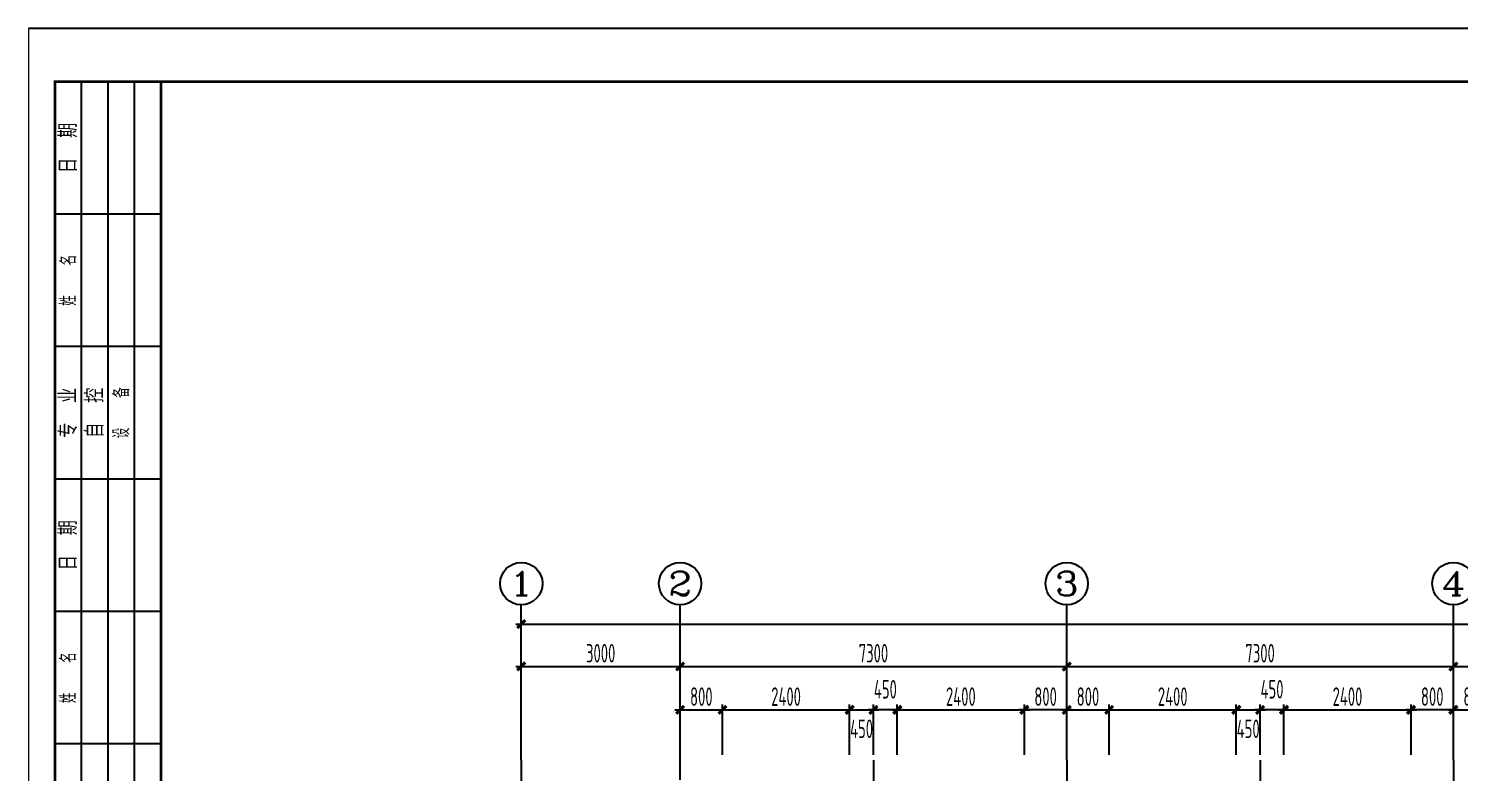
# Model space of a CAD drawing. Extents: x -472319 to -112444, y -516749 to -5704.
# Drawn here: x -311995 to -284981, y -168079 to -154043 of the extents above; entities that cross this region are included whole.
import ezdxf
from ezdxf.enums import TextEntityAlignment as Align

# ---------------------------------------------------------------- set-up
doc = ezdxf.new("R2010")
doc.units = 0
doc.header["$LTSCALE"] = 100
doc.header["$MEASUREMENT"] = 0
doc.linetypes.add('CENTER', pattern=[2, 1.25, -0.25, 0.25, -0.25])
doc.linetypes.add('DOTE', pattern=[2.42, 2, -0.2, 0.02, -0.2])
for name, color, linetype in [('1301', 24, 'Continuous'), ('AXIS', 3, 'Continuous'), ('AXIS_TEXT', 7, 'Continuous'), ('DOTE', 1, 'CENTER'), ('FRAME', 3, 'Continuous'), ('填充', 8, 'Continuous')]:
    doc.layers.add(name, color=color, linetype=linetype)
doc.styles.add('_TCH_AXIS', font='COMPLEX', dxfattribs={"bigfont": 'GBCBIG'})
doc.styles.add('COMPLEX', font='COMPLEX')
doc.styles.add('dxfs', font='txt.shx', dxfattribs={"width": 0.7, "bigfont": 'dxfs.shx'})
doc.styles.add('HZ', font='tssdeng.shx', dxfattribs={"width": 0.6, "height": 350, "bigfont": 'a.shx'})
doc.dimstyles.new('DIMN', dxfattribs={"dimtxt": 350, "dimasz": 150, "dimexe": 100, "dimexo": 100, "dimgap": 75, "dimtad": 1, "dimdec": 0, "dimzin": 0, "dimdsep": 46, "dimtxsty": 'HZ', "dimblk": 'ARCHTICK', "dimcen": 0.09, "dimdle": 100, "dimclrd": 3, "dimclre": 3, "dimclrt": 7, "dimazin": 2, "dimtfac": 1, "dimtdec": 0, "dimtmove": 2, "dimatfit": 3, "dimldrblk": 'ARCHTICK', "dimfxl": 1, "dimtolj": 1, "dimtzin": 0, "dimarcsym": 0})

# ---------------------------------------------------------------- blocks, each defined once
blk = doc.blocks.new('_ArchTick')
at = {"color": 0, "linetype": 'ByBlock', "const_width": 0.4}
blk.add_lwpolyline([(-0.5, -0.5), (0.5, 0.5)], dxfattribs=at)
blk = doc.blocks.new('*D978')
at = {"layer": 'AXIS', "color": 3, "lineweight": -2, "transparency": 16777216}
for p, q in [((-302794, -166081), (-299594, -166081)), ((-302694, -167747), (-302694, -165981)), ((-299694, -167747), (-299694, -165981))]:
    blk.add_line(p, q, dxfattribs=at)
at = {"layer": 'Defpoints', "color": 0, "transparency": 16777216}
for p in [(-299694, -166081), (-302694, -167847), (-299694, -167847)]:
    blk.add_point(p, dxfattribs=at)
at = {"layer": 'AXIS', "color": 3, "lineweight": -2, "transparency": 16777216, "xscale": 150, "yscale": 150, "zscale": 150, "rotation": 180}
blk.add_blockref('_ArchTick', (-302694, -166081), dxfattribs=at)
at = {"layer": 'AXIS', "color": 3, "lineweight": -2, "transparency": 16777216, "xscale": 150, "yscale": 150, "zscale": 150}
blk.add_blockref('_ArchTick', (-299694, -166081), dxfattribs=at)
at = {"layer": 'AXIS', "color": 7, "transparency": 16777216, "insert": (-301194, -165831), "char_height": 350, "attachment_point": 5, "style": 'HZ'}
blk.add_mtext('\\A1;3000', dxfattribs=at)
blk = doc.blocks.new('*D979')
at = {"layer": 'AXIS', "color": 3, "lineweight": -2, "transparency": 16777216}
for p, q in [((-299794, -166081), (-292294, -166081)), ((-299694, -167747), (-299694, -165981)), ((-292394, -167747), (-292394, -165981))]:
    blk.add_line(p, q, dxfattribs=at)
at = {"layer": 'Defpoints', "color": 0, "transparency": 16777216}
for p in [(-292394, -166081), (-299694, -167847), (-292394, -167847)]:
    blk.add_point(p, dxfattribs=at)
at = {"layer": 'AXIS', "color": 3, "lineweight": -2, "transparency": 16777216, "xscale": 150, "yscale": 150, "zscale": 150, "rotation": 180}
blk.add_blockref('_ArchTick', (-299694, -166081), dxfattribs=at)
at = {"layer": 'AXIS', "color": 3, "lineweight": -2, "transparency": 16777216, "xscale": 150, "yscale": 150, "zscale": 150}
blk.add_blockref('_ArchTick', (-292394, -166081), dxfattribs=at)
at = {"layer": 'AXIS', "color": 7, "transparency": 16777216, "insert": (-296044, -165831), "char_height": 350, "attachment_point": 5, "style": 'HZ'}
blk.add_mtext('\\A1;7300', dxfattribs=at)
blk = doc.blocks.new('*D980')
at = {"layer": 'AXIS', "color": 3, "lineweight": -2, "transparency": 16777216}
for p, q in [((-292494, -166081), (-284994, -166081)), ((-292394, -167747), (-292394, -165981)), ((-285094, -167747), (-285094, -165981))]:
    blk.add_line(p, q, dxfattribs=at)
at = {"layer": 'Defpoints', "color": 0, "transparency": 16777216}
for p in [(-285094, -166081), (-292394, -167847), (-285094, -167847)]:
    blk.add_point(p, dxfattribs=at)
at = {"layer": 'AXIS', "color": 3, "lineweight": -2, "transparency": 16777216, "xscale": 150, "yscale": 150, "zscale": 150, "rotation": 180}
blk.add_blockref('_ArchTick', (-292394, -166081), dxfattribs=at)
at = {"layer": 'AXIS', "color": 3, "lineweight": -2, "transparency": 16777216, "xscale": 150, "yscale": 150, "zscale": 150}
blk.add_blockref('_ArchTick', (-285094, -166081), dxfattribs=at)
at = {"layer": 'AXIS', "color": 7, "transparency": 16777216, "insert": (-288744, -165831), "char_height": 350, "attachment_point": 5, "style": 'HZ'}
blk.add_mtext('\\A1;7300', dxfattribs=at)
blk = doc.blocks.new('*D981')
at = {"layer": 'AXIS', "color": 3, "lineweight": -2, "transparency": 16777216}
for p, q in [((-285194, -166081), (-277694, -166081)), ((-285094, -167747), (-285094, -165981)), ((-277794, -167747), (-277794, -165981))]:
    blk.add_line(p, q, dxfattribs=at)
at = {"layer": 'Defpoints', "color": 0, "transparency": 16777216}
for p in [(-277794, -166081), (-285094, -167847), (-277794, -167847)]:
    blk.add_point(p, dxfattribs=at)
at = {"layer": 'AXIS', "color": 3, "lineweight": -2, "transparency": 16777216, "xscale": 150, "yscale": 150, "zscale": 150, "rotation": 180}
blk.add_blockref('_ArchTick', (-285094, -166081), dxfattribs=at)
at = {"layer": 'AXIS', "color": 3, "lineweight": -2, "transparency": 16777216, "xscale": 150, "yscale": 150, "zscale": 150}
blk.add_blockref('_ArchTick', (-277794, -166081), dxfattribs=at)
at = {"layer": 'AXIS', "color": 7, "transparency": 16777216, "insert": (-281444, -165831), "char_height": 350, "attachment_point": 5, "style": 'HZ'}
blk.add_mtext('\\A1;7300', dxfattribs=at)
blk = doc.blocks.new('*D988')
at = {"layer": 'AXIS', "color": 3, "lineweight": -2, "transparency": 16777216}
for p, q in [((-302794, -165281), (-242794, -165281)), ((-302694, -167747), (-302694, -165181)), ((-242894, -167747), (-242894, -165181))]:
    blk.add_line(p, q, dxfattribs=at)
at = {"layer": 'Defpoints', "color": 0, "transparency": 16777216}
for p in [(-242894, -165281), (-302694, -167847), (-242894, -167847)]:
    blk.add_point(p, dxfattribs=at)
at = {"layer": 'AXIS', "color": 3, "lineweight": -2, "transparency": 16777216, "xscale": 150, "yscale": 150, "zscale": 150, "rotation": 180}
blk.add_blockref('_ArchTick', (-302694, -165281), dxfattribs=at)
at = {"layer": 'AXIS', "color": 3, "lineweight": -2, "transparency": 16777216, "xscale": 150, "yscale": 150, "zscale": 150}
blk.add_blockref('_ArchTick', (-242894, -165281), dxfattribs=at)
at = {"layer": 'AXIS', "color": 7, "transparency": 16777216, "insert": (-272794, -165031), "char_height": 350, "attachment_point": 5, "style": 'HZ'}
blk.add_mtext('\\A1;59800', dxfattribs=at)
blk = doc.blocks.new('_AXISO')
blk.add_circle((0, 0), 0.5)
at = {"layer": 'AXIS_TEXT', "style": 'COMPLEX', "width": 1.041667}
blk.add_attdef('A', text='', height=0.56, dxfattribs=at).set_placement((-0.25, -0.28), (0.25, -0.28), align=Align.FIT)
blk = doc.blocks.new('A$C20674F94')
at = {"layer": 'FRAME', "lineweight": 18}
blk.add_line((0, 59400), (0, 0), dxfattribs=at)
at = {"layer": 'FRAME'}
for p, q in [((84100, 59400), (0, 59400)), ((2500, 58400), (2500, 1000)), ((83100, 58400), (2500, 58400))]:
    blk.add_line(p, q, dxfattribs=at)
at = {"layer": 'FRAME', "const_width": 50}
for points in [[(2500, 58400), (500, 58400), (500, 35900), (2500, 35900)], [(2500, 58400), (83100, 58400), (83100, 1000), (2500, 1000), (2500, 58400)]]:
    blk.add_lwpolyline(points, dxfattribs=at)
at = {"layer": 'FRAME'}
for points in [[(1000, 35900), (1000, 58400)], [(1500, 35900), (1500, 58400)], [(2000, 35900), (2000, 58400)], [(2500, 55900), (500, 55900)], [(2500, 53400), (500, 53400)], [(2500, 50900), (500, 50900)], [(2500, 48400), (500, 48400)], [(2500, 45900), (500, 45900)]]:
    blk.add_lwpolyline(points, dxfattribs=at)
at = {"layer": 'FRAME', "char_height": 300, "attachment_point": 5, "rotation": 90, "style": 'dxfs'}
for s, insert, width in [('{\\f宋体|b0|i0|c134|p2;日\\Ftxt.shx,dxfs.shx|c134;  \\f宋体|b0|i0|c134|p2;期}', (750, 57150), 1132.5), ('姓   名', (750, 54650), 1185), ('{\\f宋体|b0|i0|c134|p2;专\\Ftxt.shx,dxfs.shx|c134;  \\f宋体|b0|i0|c134|p2;业}', (750, 52150), 1203.38), ('{\\f宋体|b0|i0|c134|p2;自\\Ftxt.shx,dxfs.shx|c134;  \\f宋体|b0|i0|c134|p2;控}', (1250, 52150), 1148.25), ('设   备', (1750, 52150), 1227), ('{\\f宋体|b0|i0|c134|p2;日\\Ftxt.shx,dxfs.shx|c134;  \\f宋体|b0|i0|c134|p2;期}', (750, 49650), 1132.5), ('姓   名', (750, 47150), 1185)]:
    blk.add_mtext(s, dxfattribs=dict(at, insert=insert, width=width))
blk = doc.blocks.new('*D923')
at = {"layer": '1301', "color": 3, "lineweight": -2, "transparency": 16777216}
for p, q in [((-285194, -166898), (-284194, -166898)), ((-285094, -167747), (-285094, -166798)), ((-284294, -167747), (-284294, -166798))]:
    blk.add_line(p, q, dxfattribs=at)
at = {"layer": 'Defpoints', "color": 0, "transparency": 16777216}
for p in [(-284294, -166898), (-285094, -167847), (-284294, -167847)]:
    blk.add_point(p, dxfattribs=at)
at = {"layer": '1301', "color": 3, "lineweight": -2, "transparency": 16777216, "xscale": 150, "yscale": 150, "zscale": 150, "rotation": 180}
blk.add_blockref('_ArchTick', (-285094, -166898), dxfattribs=at)
at = {"layer": '1301', "color": 3, "lineweight": -2, "transparency": 16777216, "xscale": 150, "yscale": 150, "zscale": 150}
blk.add_blockref('_ArchTick', (-284294, -166898), dxfattribs=at)
at = {"layer": '1301', "color": 7, "transparency": 16777216, "insert": (-284694, -166648), "char_height": 350, "attachment_point": 5, "style": 'HZ'}
blk.add_mtext('\\A1;800', dxfattribs=at)
blk = doc.blocks.new('*D925')
at = {"layer": '1301', "color": 3, "lineweight": -2, "transparency": 16777216}
for p, q in [((-284994, -166899), (-285994, -166899)), ((-285894, -167747), (-285894, -166799)), ((-285094, -167747), (-285094, -166799))]:
    blk.add_line(p, q, dxfattribs=at)
at = {"layer": 'Defpoints', "color": 0, "transparency": 16777216}
for p in [(-285894, -166899), (-285894, -167847), (-285094, -167847)]:
    blk.add_point(p, dxfattribs=at)
at = {"layer": '1301', "color": 3, "lineweight": -2, "transparency": 16777216, "xscale": 150, "yscale": 150, "zscale": 150, "rotation": 180}
blk.add_blockref('_ArchTick', (-285894, -166899), dxfattribs=at)
at = {"layer": '1301', "color": 3, "lineweight": -2, "transparency": 16777216, "xscale": 150, "yscale": 150, "zscale": 150}
blk.add_blockref('_ArchTick', (-285094, -166899), dxfattribs=at)
at = {"layer": '1301', "color": 7, "transparency": 16777216, "insert": (-285494, -166649), "char_height": 350, "attachment_point": 5, "style": 'HZ'}
blk.add_mtext('\\A1;800', dxfattribs=at)
blk = doc.blocks.new('*D926')
at = {"layer": '1301', "color": 3, "lineweight": -2, "transparency": 16777216}
for p, q in [((-288194, -166899), (-288844, -166899)), ((-288744, -167747), (-288744, -166799)), ((-288294, -167747), (-288294, -166799))]:
    blk.add_line(p, q, dxfattribs=at)
at = {"layer": 'Defpoints', "color": 0, "transparency": 16777216}
for p in [(-288744, -166899), (-288744, -167847), (-288294, -167847)]:
    blk.add_point(p, dxfattribs=at)
at = {"layer": '1301', "color": 3, "lineweight": -2, "transparency": 16777216, "xscale": 150, "yscale": 150, "zscale": 150, "rotation": 180}
blk.add_blockref('_ArchTick', (-288744, -166899), dxfattribs=at)
at = {"layer": '1301', "color": 3, "lineweight": -2, "transparency": 16777216, "xscale": 150, "yscale": 150, "zscale": 150}
blk.add_blockref('_ArchTick', (-288294, -166899), dxfattribs=at)
at = {"layer": '1301', "color": 7, "transparency": 16777216, "insert": (-288519, -166511), "char_height": 350, "attachment_point": 5, "style": 'HZ'}
blk.add_mtext('\\A1;450', dxfattribs=at)
blk = doc.blocks.new('*D927')
at = {"layer": '1301', "color": 3, "lineweight": -2, "transparency": 16777216}
for p, q in [((-291694, -166899), (-289094, -166899)), ((-291594, -167747), (-291594, -166799)), ((-289194, -167747), (-289194, -166799))]:
    blk.add_line(p, q, dxfattribs=at)
at = {"layer": 'Defpoints', "color": 0, "transparency": 16777216}
for p in [(-289194, -166899), (-291594, -167847), (-289194, -167847)]:
    blk.add_point(p, dxfattribs=at)
at = {"layer": '1301', "color": 3, "lineweight": -2, "transparency": 16777216, "xscale": 150, "yscale": 150, "zscale": 150, "rotation": 180}
blk.add_blockref('_ArchTick', (-291594, -166899), dxfattribs=at)
at = {"layer": '1301', "color": 3, "lineweight": -2, "transparency": 16777216, "xscale": 150, "yscale": 150, "zscale": 150}
blk.add_blockref('_ArchTick', (-289194, -166899), dxfattribs=at)
at = {"layer": '1301', "color": 7, "transparency": 16777216, "insert": (-290394, -166649), "char_height": 350, "attachment_point": 5, "style": 'HZ'}
blk.add_mtext('\\A1;2400', dxfattribs=at)
blk = doc.blocks.new('*D928')
at = {"layer": '1301', "color": 3, "lineweight": -2, "transparency": 16777216}
for p, q in [((-292494, -166899), (-291494, -166899)), ((-292394, -167747), (-292394, -166799)), ((-291594, -167747), (-291594, -166799))]:
    blk.add_line(p, q, dxfattribs=at)
at = {"layer": 'Defpoints', "color": 0, "transparency": 16777216}
for p in [(-291594, -166899), (-292394, -167847), (-291594, -167847)]:
    blk.add_point(p, dxfattribs=at)
at = {"layer": '1301', "color": 3, "lineweight": -2, "transparency": 16777216, "xscale": 150, "yscale": 150, "zscale": 150, "rotation": 180}
blk.add_blockref('_ArchTick', (-292394, -166899), dxfattribs=at)
at = {"layer": '1301', "color": 3, "lineweight": -2, "transparency": 16777216, "xscale": 150, "yscale": 150, "zscale": 150}
blk.add_blockref('_ArchTick', (-291594, -166899), dxfattribs=at)
at = {"layer": '1301', "color": 7, "transparency": 16777216, "insert": (-291994, -166649), "char_height": 350, "attachment_point": 5, "style": 'HZ'}
blk.add_mtext('\\A1;800', dxfattribs=at)
blk = doc.blocks.new('*D929')
at = {"layer": '1301', "color": 3, "lineweight": -2, "transparency": 16777216}
for p, q in [((-289294, -166899), (-288644, -166899)), ((-289194, -167747), (-289194, -166799)), ((-288744, -167747), (-288744, -166799))]:
    blk.add_line(p, q, dxfattribs=at)
at = {"layer": 'Defpoints', "color": 0, "transparency": 16777216}
for p in [(-288744, -166899), (-289194, -167847), (-288744, -167847)]:
    blk.add_point(p, dxfattribs=at)
at = {"layer": '1301', "color": 3, "lineweight": -2, "transparency": 16777216, "xscale": 150, "yscale": 150, "zscale": 150, "rotation": 180}
blk.add_blockref('_ArchTick', (-289194, -166899), dxfattribs=at)
at = {"layer": '1301', "color": 3, "lineweight": -2, "transparency": 16777216, "xscale": 150, "yscale": 150, "zscale": 150}
blk.add_blockref('_ArchTick', (-288744, -166899), dxfattribs=at)
at = {"layer": '1301', "color": 7, "transparency": 16777216, "insert": (-288969, -167257), "char_height": 350, "attachment_point": 5, "style": 'HZ'}
blk.add_mtext('\\A1;450', dxfattribs=at)
blk = doc.blocks.new('*D930')
at = {"layer": '1301', "color": 3, "lineweight": -2, "transparency": 16777216}
for p, q in [((-292294, -166899), (-293294, -166899)), ((-293194, -167747), (-293194, -166799)), ((-292394, -167747), (-292394, -166799))]:
    blk.add_line(p, q, dxfattribs=at)
at = {"layer": 'Defpoints', "color": 0, "transparency": 16777216}
for p in [(-293194, -166899), (-293194, -167847), (-292394, -167847)]:
    blk.add_point(p, dxfattribs=at)
at = {"layer": '1301', "color": 3, "lineweight": -2, "transparency": 16777216, "xscale": 150, "yscale": 150, "zscale": 150, "rotation": 180}
blk.add_blockref('_ArchTick', (-293194, -166899), dxfattribs=at)
at = {"layer": '1301', "color": 3, "lineweight": -2, "transparency": 16777216, "xscale": 150, "yscale": 150, "zscale": 150}
blk.add_blockref('_ArchTick', (-292394, -166899), dxfattribs=at)
at = {"layer": '1301', "color": 7, "transparency": 16777216, "insert": (-292794, -166649), "char_height": 350, "attachment_point": 5, "style": 'HZ'}
blk.add_mtext('\\A1;800', dxfattribs=at)
blk = doc.blocks.new('*D931')
at = {"layer": '1301', "color": 3, "lineweight": -2, "transparency": 16777216}
for p, q in [((-295494, -166899), (-296144, -166899)), ((-296044, -167747), (-296044, -166799)), ((-295594, -167747), (-295594, -166799))]:
    blk.add_line(p, q, dxfattribs=at)
at = {"layer": 'Defpoints', "color": 0, "transparency": 16777216}
for p in [(-296044, -166899), (-296044, -167847), (-295594, -167847)]:
    blk.add_point(p, dxfattribs=at)
at = {"layer": '1301', "color": 3, "lineweight": -2, "transparency": 16777216, "xscale": 150, "yscale": 150, "zscale": 150, "rotation": 180}
blk.add_blockref('_ArchTick', (-296044, -166899), dxfattribs=at)
at = {"layer": '1301', "color": 3, "lineweight": -2, "transparency": 16777216, "xscale": 150, "yscale": 150, "zscale": 150}
blk.add_blockref('_ArchTick', (-295594, -166899), dxfattribs=at)
at = {"layer": '1301', "color": 7, "transparency": 16777216, "insert": (-295819, -166511), "char_height": 350, "attachment_point": 5, "style": 'HZ'}
blk.add_mtext('\\A1;450', dxfattribs=at)
blk = doc.blocks.new('*D932')
at = {"layer": '1301', "color": 3, "lineweight": -2, "transparency": 16777216}
for p, q in [((-298994, -166899), (-296394, -166899)), ((-298894, -167747), (-298894, -166799)), ((-296494, -167747), (-296494, -166799))]:
    blk.add_line(p, q, dxfattribs=at)
at = {"layer": 'Defpoints', "color": 0, "transparency": 16777216}
for p in [(-296494, -166899), (-298894, -167847), (-296494, -167847)]:
    blk.add_point(p, dxfattribs=at)
at = {"layer": '1301', "color": 3, "lineweight": -2, "transparency": 16777216, "xscale": 150, "yscale": 150, "zscale": 150, "rotation": 180}
blk.add_blockref('_ArchTick', (-298894, -166899), dxfattribs=at)
at = {"layer": '1301', "color": 3, "lineweight": -2, "transparency": 16777216, "xscale": 150, "yscale": 150, "zscale": 150}
blk.add_blockref('_ArchTick', (-296494, -166899), dxfattribs=at)
at = {"layer": '1301', "color": 7, "transparency": 16777216, "insert": (-297694, -166649), "char_height": 350, "attachment_point": 5, "style": 'HZ'}
blk.add_mtext('\\A1;2400', dxfattribs=at)
blk = doc.blocks.new('*D933')
at = {"layer": '1301', "color": 3, "lineweight": -2, "transparency": 16777216}
for p, q in [((-299794, -166899), (-298794, -166899)), ((-299694, -167747), (-299694, -166799)), ((-298894, -167747), (-298894, -166799))]:
    blk.add_line(p, q, dxfattribs=at)
at = {"layer": 'Defpoints', "color": 0, "transparency": 16777216}
for p in [(-298894, -166899), (-299694, -167847), (-298894, -167847)]:
    blk.add_point(p, dxfattribs=at)
at = {"layer": '1301', "color": 3, "lineweight": -2, "transparency": 16777216, "xscale": 150, "yscale": 150, "zscale": 150, "rotation": 180}
blk.add_blockref('_ArchTick', (-299694, -166899), dxfattribs=at)
at = {"layer": '1301', "color": 3, "lineweight": -2, "transparency": 16777216, "xscale": 150, "yscale": 150, "zscale": 150}
blk.add_blockref('_ArchTick', (-298894, -166899), dxfattribs=at)
at = {"layer": '1301', "color": 7, "transparency": 16777216, "insert": (-299294, -166649), "char_height": 350, "attachment_point": 5, "style": 'HZ'}
blk.add_mtext('\\A1;800', dxfattribs=at)
blk = doc.blocks.new('*D934')
at = {"layer": '1301', "color": 3, "lineweight": -2, "transparency": 16777216}
for p, q in [((-296594, -166899), (-295944, -166899)), ((-296494, -167747), (-296494, -166799)), ((-296044, -167747), (-296044, -166799))]:
    blk.add_line(p, q, dxfattribs=at)
at = {"layer": 'Defpoints', "color": 0, "transparency": 16777216}
for p in [(-296044, -166899), (-296494, -167847), (-296044, -167847)]:
    blk.add_point(p, dxfattribs=at)
at = {"layer": '1301', "color": 3, "lineweight": -2, "transparency": 16777216, "xscale": 150, "yscale": 150, "zscale": 150, "rotation": 180}
blk.add_blockref('_ArchTick', (-296494, -166899), dxfattribs=at)
at = {"layer": '1301', "color": 3, "lineweight": -2, "transparency": 16777216, "xscale": 150, "yscale": 150, "zscale": 150}
blk.add_blockref('_ArchTick', (-296044, -166899), dxfattribs=at)
at = {"layer": '1301', "color": 7, "transparency": 16777216, "insert": (-296269, -167257), "char_height": 350, "attachment_point": 5, "style": 'HZ'}
blk.add_mtext('\\A1;450', dxfattribs=at)
blk = doc.blocks.new('*D1260')
at = {"layer": '1301', "color": 3, "lineweight": -2, "transparency": 16777216}
for p, q in [((-295694, -166899), (-293094, -166899)), ((-295594, -167747), (-295594, -166799)), ((-293194, -167747), (-293194, -166799))]:
    blk.add_line(p, q, dxfattribs=at)
at = {"layer": 'Defpoints', "color": 0, "transparency": 16777216}
for p in [(-293194, -166899), (-295594, -167847), (-293194, -167847)]:
    blk.add_point(p, dxfattribs=at)
at = {"layer": '1301', "color": 3, "lineweight": -2, "transparency": 16777216, "xscale": 150, "yscale": 150, "zscale": 150, "rotation": 180}
blk.add_blockref('_ArchTick', (-295594, -166899), dxfattribs=at)
at = {"layer": '1301', "color": 3, "lineweight": -2, "transparency": 16777216, "xscale": 150, "yscale": 150, "zscale": 150}
blk.add_blockref('_ArchTick', (-293194, -166899), dxfattribs=at)
at = {"layer": '1301', "color": 7, "transparency": 16777216, "insert": (-294394, -166649), "char_height": 350, "attachment_point": 5, "style": 'HZ'}
blk.add_mtext('\\A1;2400', dxfattribs=at)
blk = doc.blocks.new('*D1261')
at = {"layer": '1301', "color": 3, "lineweight": -2, "transparency": 16777216}
for p, q in [((-288394, -166899), (-285794, -166899)), ((-288294, -167747), (-288294, -166799)), ((-285894, -167747), (-285894, -166799))]:
    blk.add_line(p, q, dxfattribs=at)
at = {"layer": 'Defpoints', "color": 0, "transparency": 16777216}
for p in [(-285894, -166899), (-288294, -167847), (-285894, -167847)]:
    blk.add_point(p, dxfattribs=at)
at = {"layer": '1301', "color": 3, "lineweight": -2, "transparency": 16777216, "xscale": 150, "yscale": 150, "zscale": 150, "rotation": 180}
blk.add_blockref('_ArchTick', (-288294, -166899), dxfattribs=at)
at = {"layer": '1301', "color": 3, "lineweight": -2, "transparency": 16777216, "xscale": 150, "yscale": 150, "zscale": 150}
blk.add_blockref('_ArchTick', (-285894, -166899), dxfattribs=at)
at = {"layer": '1301', "color": 7, "transparency": 16777216, "insert": (-287094, -166649), "char_height": 350, "attachment_point": 5, "style": 'HZ'}
blk.add_mtext('\\A1;2400', dxfattribs=at)

msp = doc.modelspace()

# ---------------------------------------------------------------- linework, layer by layer
at = {"layer": 'AXIS'}
for p, q in [((-302693.829, -167847.242), (-302693.829, -164916.447)), ((-299693.829, -167847.242), (-299693.829, -164916.447)), ((-292393.829, -167847.242), (-292393.829, -164916.447)), ((-285093.829, -167847.242), (-285093.829, -164916.447))]:
    msp.add_line(p, q, dxfattribs=at)
at = {"layer": 'DOTE', "linetype": 'DOTE', "ltscale": 10}
for p, q in [((-302693.829, -167847.242), (-302693.829, -189997.282)), ((-299693.829, -189997.282), (-299693.829, -167847.242)), ((-296043.829, -167847.242), (-296043.829, -189997.282)), ((-292393.829, -167847.242), (-292393.829, -189997.282)), ((-288743.829, -167847.242), (-288743.829, -189997.282)), ((-285093.829, -167847.242), (-285093.829, -189997.282))]:
    msp.add_line(p, q, dxfattribs=at)

# ---------------------------------------------------------------- block references
at = {"layer": 'AXIS'}
ref = msp.add_blockref('_AXISO', (-302693.829, -164516.447), dxfattribs=dict(at, xscale=800, yscale=800, zscale=800))
ref.add_attrib('A', '1', dxfattribs={"layer": 'AXIS_TEXT', "height": 452.548, "style": '_TCH_AXIS', "width": 2.333333}).set_placement((-302920.103, -164742.721), (-302467.554, -164742.721), align=Align.FIT)
ref = msp.add_blockref('_AXISO', (-299693.829, -164516.447), dxfattribs=dict(at, xscale=800, yscale=800, zscale=800))
ref.add_attrib('A', '2', dxfattribs={"layer": 'AXIS_TEXT', "height": 452.548, "style": '_TCH_AXIS', "width": 1.5}).set_placement((-299920.103, -164742.721), (-299467.554, -164742.721), align=Align.FIT)
ref = msp.add_blockref('_AXISO', (-292393.829, -164516.447), dxfattribs=dict(at, xscale=800, yscale=800, zscale=800))
ref.add_attrib('A', '3', dxfattribs={"layer": 'AXIS_TEXT', "height": 452.548, "style": '_TCH_AXIS', "width": 1.5}).set_placement((-292620.103, -164742.721), (-292167.554, -164742.721), align=Align.FIT)
ref = msp.add_blockref('_AXISO', (-285093.829, -164516.447), dxfattribs=dict(at, xscale=800, yscale=800, zscale=800))
ref.add_attrib('A', '4', dxfattribs={"layer": 'AXIS_TEXT', "height": 452.548, "style": '_TCH_AXIS', "width": 1.3125}).set_placement((-285320.103, -164742.721), (-284867.554, -164742.721), align=Align.FIT)
at = {"layer": '填充'}
msp.add_blockref('A$C20674F94', (-311995, -213442.5), dxfattribs=at)

# ---------------------------------------------------------------- dimensions: what is measured, and where the dimension line sits
at = {"layer": '1301', "color": 7}
for base, p1, p2, picture, middle in [((-296043.829, -166898.5), (-295593.829, -167847.242), (-296043.829, -167847.242), '*D931', (-295818.829, -166511)), ((-288743.829, -166898.5), (-288293.829, -167847.242), (-288743.829, -167847.242), '*D926', (-288518.829, -166511)), ((-293193.829, -166898.5), (-292393.829, -167847.242), (-293193.829, -167847.242), '*D930', (-292793.829, -166648.5)), ((-285893.829, -166898.5), (-285093.829, -167847.242), (-285893.829, -167847.242), '*D925', (-285493.829, -166648.5))]:
    dim = msp.add_linear_dim(base=base, p1=p1, p2=p2, dimstyle='DIMN', override={"dimfxl": 100}, dxfattribs=at)
    dim.commit()
    dim.dimension.update_dxf_attribs({"geometry": picture, "text_midpoint": middle})
for base, p1, p2, picture, middle in [((-298893.829, -166898.5), (-299693.829, -167847.242), (-298893.829, -167847.242), '*D933', (-299293.829, -166648.5)), ((-296493.829, -166898.5), (-298893.829, -167847.242), (-296493.829, -167847.242), '*D932', (-297693.829, -166648.5)), ((-293193.829, -166898.5), (-295593.829, -167847.242), (-293193.829, -167847.242), '*D1260', (-294393.829, -166648.5)), ((-291593.829, -166898.5), (-292393.829, -167847.242), (-291593.829, -167847.242), '*D928', (-291993.829, -166648.5)), ((-289193.829, -166898.5), (-291593.829, -167847.242), (-289193.829, -167847.242), '*D927', (-290393.829, -166648.5)), ((-285893.829, -166898.5), (-288293.829, -167847.242), (-285893.829, -167847.242), '*D1261', (-287093.829, -166648.5)), ((-284293.829, -166898.5), (-285093.829, -167847.242), (-284293.829, -167847.242), '*D923', (-284693.829, -166648.5))]:
    dim = msp.add_linear_dim(base=base, p1=p1, p2=p2, angle=180, dimstyle='DIMN', override={"dimfxl": 100}, dxfattribs=at)
    dim.commit()
    dim.dimension.update_dxf_attribs({"geometry": picture, "text_midpoint": middle})
for base, p1, p2, picture, middle in [((-296043.829, -166898.5), (-296493.829, -167847.242), (-296043.829, -167847.242), '*D934', (-296268.829, -167256.5)), ((-288743.829, -166898.5), (-289193.829, -167847.242), (-288743.829, -167847.242), '*D929', (-288968.829, -167256.5))]:
    dim = msp.add_linear_dim(base=base, p1=p1, p2=p2, angle=180, dimstyle='DIMN', override={"dimfxl": 100}, dxfattribs=at)
    dim.commit()
    dim.dimension.update_dxf_attribs({"geometry": picture, "text_midpoint": middle, "dimtype": 160})
at = {"layer": 'AXIS'}
for p1, p2, distance, picture, middle in [((-302693.829, -167847.242), (-242893.829, -167847.242), 2566.5, '*D988', (-272793.829, -165030.742)), ((-302693.829, -167847.242), (-299693.829, -167847.242), 1766.5, '*D978', (-301193.829, -165830.742)), ((-299693.829, -167847.242), (-292393.829, -167847.242), 1766.5, '*D979', (-296043.829, -165830.742)), ((-292393.829, -167847.242), (-285093.829, -167847.242), 1766.5, '*D980', (-288743.829, -165830.742)), ((-285093.829, -167847.242), (-277793.829, -167847.242), 1766.5, '*D981', (-281443.829, -165830.742))]:
    dim = msp.add_aligned_dim(p1=p1, p2=p2, distance=distance, dimstyle='DIMN', dxfattribs=at)
    dim.commit()
    dim.dimension.update_dxf_attribs({"geometry": picture, "text_midpoint": middle})

doc.saveas('drawing.dxf')
